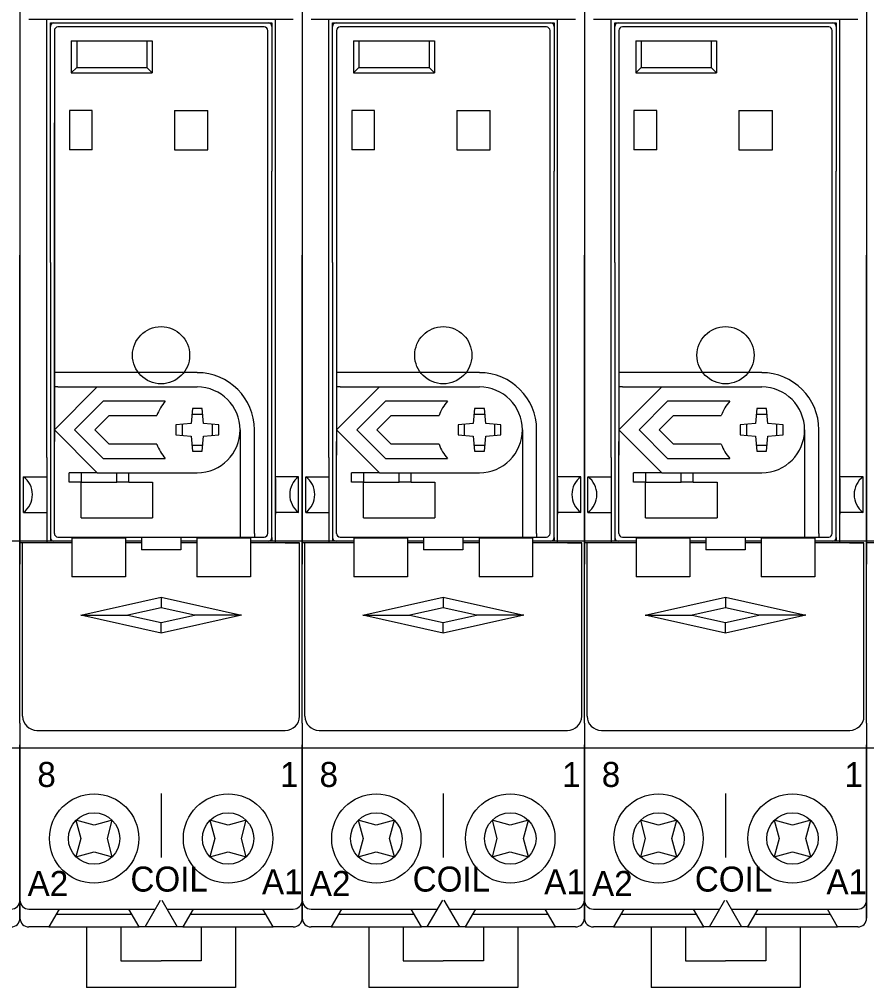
# Model space of a CAD drawing. Header units: millimetres. Extents: x -6000 to 26000, y -6000 to 26000.
# Drawn here: x 111.07 to 117.67, y -4389.53 to -4381.99 of the extents above; entities that cross this region are included whole.
import ezdxf

# ---------------------------------------------------------------- set-up
doc = ezdxf.new("R2010")
doc.units = ezdxf.units.MM
doc.header["$MEASUREMENT"] = 0
doc.linetypes.add('HIDDEN2', pattern=[2.38125, 1.5875, -0.79375])
doc.layers.add('Чертеж и Рисунок_Ном._пера__1', color=7, linetype='Continuous', lineweight=15)
doc.layers.add('Чертеж и Рисунок_Ном._пера__7', color=7, linetype='Continuous', lineweight=15)
doc.styles.add('СГЕНЕРИР_СТИЛЬ_2', font='')
doc.styles.get('СГЕНЕРИР_СТИЛЬ_2').set_extended_font_data('Arial')

msp = doc.modelspace()

# ---------------------------------------------------------------- linework, layer by layer
at = {"layer": 'Чертеж и Рисунок_Ном._пера__7', "color": 7, "linetype": 'Continuous', "lineweight": 15}
for p, q in [((111.0778, -4377.744), (111.0778, -4383.8295)), ((111.0778, -4377.744), (111.0778, -4383.8295)), ((113.2756, -4377.744), (113.2756, -4383.8295)), ((113.2756, -4377.744), (113.2756, -4383.8295)), ((115.4734, -4377.744), (115.4734, -4383.8295)), ((115.4734, -4377.744), (115.4734, -4383.8295)), ((117.6712, -4377.744), (117.6712, -4383.8295)), ((117.6712, -4377.744), (117.6712, -4383.8295)), ((113.2061, -4381.9935), (111.1474, -4381.9935)), ((111.2865, -4385.4047), (111.2865, -4381.9935)), ((113.067, -4386.0692), (113.067, -4381.9935)), ((115.4038, -4381.9935), (113.3452, -4381.9935)), ((113.4843, -4385.4047), (113.4843, -4381.9935)), ((115.2647, -4386.0692), (115.2647, -4381.9935)), ((117.6016, -4381.9935), (115.5429, -4381.9935)), ((115.682, -4385.4047), (115.682, -4381.9935)), ((117.4625, -4386.0692), (117.4625, -4381.9935)), ((111.3143, -4382.0492), (111.3143, -4382.0213)), ((111.3143, -4382.0213), (113.0391, -4382.0213)), ((111.3143, -4382.7308), (111.3143, -4382.0492)), ((112.98, -4382.0526), (111.3734, -4382.0526)), ((113.0113, -4382.0213), (113.0391, -4382.0213)), ((113.0391, -4382.0213), (113.0391, -4382.0492)), ((113.0391, -4382.0213), (113.0391, -4383.1759)), ((113.5121, -4382.0492), (113.5121, -4382.0213)), ((113.5121, -4382.0213), (115.2369, -4382.0213)), ((113.5121, -4382.7308), (113.5121, -4382.0492)), ((115.1778, -4382.0526), (113.5712, -4382.0526)), ((115.2091, -4382.0213), (115.2369, -4382.0213)), ((115.2369, -4382.0213), (115.2369, -4382.0492)), ((115.2369, -4382.0213), (115.2369, -4383.1759)), ((115.7099, -4382.0492), (115.7099, -4382.0213)), ((115.7099, -4382.0213), (117.4347, -4382.0213)), ((115.7099, -4382.7308), (115.7099, -4382.0492)), ((117.3756, -4382.0526), (115.769, -4382.0526)), ((117.4069, -4382.0213), (117.4347, -4382.0213)), ((117.4347, -4382.0213), (117.4347, -4382.0492)), ((117.4347, -4382.0213), (117.4347, -4383.1759)), ((111.3456, -4382.0805), (111.3456, -4384.7442)), ((113.0078, -4385.9961), (113.0078, -4382.0805)), ((113.5434, -4382.0805), (113.5434, -4384.7442)), ((115.2056, -4385.9961), (115.2056, -4382.0805)), ((115.7412, -4382.0805), (115.7412, -4384.7442)), ((117.4034, -4385.9961), (117.4034, -4382.0805)), ((111.4777, -4382.1605), (112.1072, -4382.1605)), ((111.4777, -4382.1605), (111.4777, -4382.4108)), ((111.5195, -4382.1605), (111.5195, -4382.3691)), ((112.0654, -4382.1605), (112.0654, -4382.3691)), ((112.1072, -4382.1605), (112.1072, -4382.4108)), ((113.6755, -4382.1605), (114.305, -4382.1605)), ((113.6755, -4382.1605), (113.6755, -4382.4108)), ((113.7173, -4382.1605), (113.7173, -4382.3691)), ((114.2632, -4382.1605), (114.2632, -4382.3691)), ((114.305, -4382.1605), (114.305, -4382.4108)), ((115.8733, -4382.1605), (116.5027, -4382.1605)), ((115.8733, -4382.1605), (115.8733, -4382.4108)), ((115.915, -4382.1605), (115.915, -4382.3691)), ((116.461, -4382.1605), (116.461, -4382.3691)), ((116.5027, -4382.1605), (116.5027, -4382.4108)), ((111.4777, -4382.4108), (111.5195, -4382.3691)), ((111.5195, -4382.3691), (112.0654, -4382.3691)), ((112.1072, -4382.4108), (112.0654, -4382.3691)), ((113.6755, -4382.4108), (113.7173, -4382.3691)), ((113.7173, -4382.3691), (114.2632, -4382.3691)), ((114.305, -4382.4108), (114.2632, -4382.3691)), ((115.8733, -4382.4108), (115.915, -4382.3691)), ((115.915, -4382.3691), (116.461, -4382.3691)), ((116.5027, -4382.4108), (116.461, -4382.3691)), ((111.4777, -4382.4108), (112.1072, -4382.4108)), ((113.6755, -4382.4108), (114.305, -4382.4108)), ((115.8733, -4382.4108), (116.5027, -4382.4108)), ((111.3143, -4383.1759), (111.3143, -4382.7308)), ((111.6412, -4382.7029), (111.4638, -4382.7029)), ((111.4638, -4382.7029), (111.4638, -4383.009)), ((111.6412, -4383.009), (111.6412, -4382.7029)), ((112.281, -4382.7029), (112.5419, -4382.7029)), ((112.281, -4382.7029), (112.281, -4383.009)), ((112.5419, -4383.009), (112.5419, -4382.7029)), ((113.5121, -4383.1759), (113.5121, -4382.7308)), ((113.839, -4382.7029), (113.6616, -4382.7029)), ((113.6616, -4382.7029), (113.6616, -4383.009)), ((113.839, -4383.009), (113.839, -4382.7029)), ((114.4788, -4382.7029), (114.7396, -4382.7029)), ((114.4788, -4382.7029), (114.4788, -4383.009)), ((114.7396, -4383.009), (114.7396, -4382.7029)), ((115.7099, -4383.1759), (115.7099, -4382.7308)), ((116.0367, -4382.7029), (115.8594, -4382.7029)), ((115.8594, -4382.7029), (115.8594, -4383.009)), ((116.0367, -4383.009), (116.0367, -4382.7029)), ((116.6766, -4382.7029), (116.9374, -4382.7029)), ((116.6766, -4382.7029), (116.6766, -4383.009)), ((116.9374, -4383.009), (116.9374, -4382.7029)), ((111.3454, -4382.8003), (111.3454, -4385.3876)), ((113.0081, -4385.3876), (113.0081, -4382.8003)), ((113.5432, -4382.8003), (113.5432, -4385.3876)), ((115.2058, -4385.3876), (115.2058, -4382.8003)), ((115.7409, -4382.8003), (115.7409, -4385.3876)), ((117.4036, -4385.3876), (117.4036, -4382.8003)), ((111.6412, -4383.009), (111.4638, -4383.009)), ((112.281, -4383.009), (112.5419, -4383.009)), ((113.839, -4383.009), (113.6616, -4383.009)), ((114.4788, -4383.009), (114.7396, -4383.009)), ((116.0367, -4383.009), (115.8594, -4383.009)), ((116.6766, -4383.009), (116.9374, -4383.009)), ((111.3143, -4383.8853), (111.3143, -4383.1759)), ((113.0391, -4386.0274), (113.0391, -4383.1759)), ((113.5121, -4383.8853), (113.5121, -4383.1759)), ((115.2369, -4386.0274), (115.2369, -4383.1759)), ((115.7099, -4383.8853), (115.7099, -4383.1759)), ((117.4347, -4386.0274), (117.4347, -4383.1759)), ((111.0778, -4387.4741), (111.0778, -4383.8295)), ((111.0778, -4383.8295), (111.0778, -4386.097)), ((113.2756, -4387.4741), (113.2756, -4383.8295)), ((113.2756, -4383.8295), (113.2756, -4386.097)), ((115.4734, -4387.4741), (115.4734, -4383.8295)), ((115.4734, -4383.8295), (115.4734, -4386.097)), ((117.6712, -4387.4741), (117.6712, -4383.8295)), ((117.6712, -4383.8295), (117.6712, -4386.097)), ((111.3143, -4383.8853), (111.3143, -4386.0553)), ((113.5121, -4383.8853), (113.5121, -4386.0553)), ((115.7099, -4383.8853), (115.7099, -4386.0553)), ((111.3734, -4384.7442), (111.3456, -4384.7442)), ((111.3456, -4384.7442), (111.3456, -4384.8555)), ((112.4584, -4384.7442), (111.3734, -4384.7442)), ((113.5712, -4384.7442), (113.5434, -4384.7442)), ((113.5434, -4384.7442), (113.5434, -4384.8555)), ((114.6562, -4384.7442), (113.5712, -4384.7442)), ((115.769, -4384.7442), (115.7412, -4384.7442)), ((115.7412, -4384.7442), (115.7412, -4384.8555)), ((116.854, -4384.7442), (115.769, -4384.7442)), ((111.3734, -4384.8555), (111.3456, -4384.8555)), ((111.3456, -4384.8555), (111.3456, -4385.1894)), ((111.3456, -4385.1894), (111.6794, -4384.8555)), ((111.3734, -4384.8555), (112.4584, -4384.8555)), ((113.5712, -4384.8555), (113.5434, -4384.8555)), ((113.5434, -4384.8555), (113.5434, -4385.1894)), ((113.5434, -4385.1894), (113.8772, -4384.8555)), ((113.5712, -4384.8555), (114.6562, -4384.8555)), ((115.769, -4384.8555), (115.7412, -4384.8555)), ((115.7412, -4384.8555), (115.7412, -4385.1894)), ((115.7412, -4385.1894), (116.075, -4384.8555)), ((115.769, -4384.8555), (116.854, -4384.8555)), ((111.7255, -4384.9668), (111.503, -4385.1894)), ((112.2096, -4384.9668), (111.7255, -4384.9668)), ((113.9233, -4384.9668), (113.7008, -4385.1894)), ((114.4073, -4384.9668), (113.9233, -4384.9668)), ((116.1211, -4384.9668), (115.8985, -4385.1894)), ((116.6051, -4384.9668), (116.1211, -4384.9668)), ((111.6603, -4385.1894), (111.7716, -4385.0781)), ((111.7716, -4385.0781), (112.1436, -4385.0781)), ((112.4201, -4385.0224), (112.4098, -4385.1407)), ((112.5009, -4385.0709), (112.4159, -4385.0709)), ((112.4967, -4385.0224), (112.4201, -4385.0224)), ((112.507, -4385.1407), (112.4967, -4385.0224)), ((113.8581, -4385.1894), (113.9694, -4385.0781)), ((113.9694, -4385.0781), (114.3414, -4385.0781)), ((114.6179, -4385.0224), (114.6076, -4385.1407)), ((114.6987, -4385.0709), (114.6137, -4385.0709)), ((114.6944, -4385.0224), (114.6179, -4385.0224)), ((114.7048, -4385.1407), (114.6944, -4385.0224)), ((116.0559, -4385.1894), (116.1672, -4385.0781)), ((116.1672, -4385.0781), (116.5392, -4385.0781)), ((116.8157, -4385.0224), (116.8054, -4385.1407)), ((116.8965, -4385.0709), (116.8115, -4385.0709)), ((116.8922, -4385.0224), (116.8157, -4385.0224)), ((116.9026, -4385.1407), (116.8922, -4385.0224)), ((112.4098, -4385.1407), (112.2915, -4385.1511)), ((112.2915, -4385.1511), (112.2915, -4385.2276)), ((112.3399, -4385.1469), (112.3399, -4385.2318)), ((112.6253, -4385.1511), (112.507, -4385.1407)), ((112.5769, -4385.2318), (112.5769, -4385.1469)), ((112.6253, -4385.2276), (112.6253, -4385.1511)), ((114.6076, -4385.1407), (114.4893, -4385.1511)), ((114.4893, -4385.1511), (114.4893, -4385.2276)), ((114.5377, -4385.1469), (114.5377, -4385.2318)), ((114.8231, -4385.1511), (114.7048, -4385.1407)), ((114.7746, -4385.2318), (114.7746, -4385.1469)), ((114.8231, -4385.2276), (114.8231, -4385.1511)), ((116.8054, -4385.1407), (116.687, -4385.1511)), ((116.687, -4385.1511), (116.687, -4385.2276)), ((116.7355, -4385.1469), (116.7355, -4385.2318)), ((117.0209, -4385.1511), (116.9026, -4385.1407)), ((116.9724, -4385.2318), (116.9724, -4385.1469)), ((117.0209, -4385.2276), (117.0209, -4385.1511)), ((111.3456, -4385.1894), (111.3456, -4385.2796)), ((111.3456, -4385.1894), (111.6794, -4385.5232)), ((111.503, -4385.1894), (111.7255, -4385.4119)), ((111.7716, -4385.3006), (111.6603, -4385.1894)), ((112.2915, -4385.2276), (112.4098, -4385.238)), ((112.4098, -4385.238), (112.4201, -4385.3563)), ((112.4967, -4385.3563), (112.507, -4385.238)), ((112.507, -4385.238), (112.6253, -4385.2276)), ((112.7922, -4385.1894), (112.7922, -4385.9961)), ((112.9035, -4385.9961), (112.9035, -4385.1894)), ((113.5434, -4385.1894), (113.5434, -4385.2796)), ((113.5434, -4385.1894), (113.8772, -4385.5232)), ((113.7008, -4385.1894), (113.9233, -4385.4119)), ((113.9694, -4385.3006), (113.8581, -4385.1894)), ((114.4893, -4385.2276), (114.6076, -4385.238)), ((114.6076, -4385.238), (114.6179, -4385.3563)), ((114.6944, -4385.3563), (114.7048, -4385.238)), ((114.7048, -4385.238), (114.8231, -4385.2276)), ((114.99, -4385.1894), (114.99, -4385.9961)), ((115.1013, -4385.9961), (115.1013, -4385.1894)), ((115.7412, -4385.1894), (115.7412, -4385.2796)), ((115.7412, -4385.1894), (116.075, -4385.5232)), ((115.8985, -4385.1894), (116.1211, -4385.4119)), ((116.1672, -4385.3006), (116.0559, -4385.1894)), ((116.687, -4385.2276), (116.8054, -4385.238)), ((116.8054, -4385.238), (116.8157, -4385.3563)), ((116.8922, -4385.3563), (116.9026, -4385.238)), ((116.9026, -4385.238), (117.0209, -4385.2276)), ((117.1878, -4385.1894), (117.1878, -4385.9961)), ((117.2991, -4385.9961), (117.2991, -4385.1894)), ((111.3456, -4385.9961), (111.3456, -4385.2796)), ((112.1436, -4385.3006), (111.7716, -4385.3006)), ((112.4159, -4385.3078), (112.5009, -4385.3078)), ((113.5434, -4385.9961), (113.5434, -4385.2796)), ((114.3414, -4385.3006), (113.9694, -4385.3006)), ((114.6137, -4385.3078), (114.6987, -4385.3078)), ((115.7412, -4385.9961), (115.7412, -4385.2796)), ((116.5392, -4385.3006), (116.1672, -4385.3006)), ((116.8115, -4385.3078), (116.8965, -4385.3078)), ((112.4201, -4385.3563), (112.4967, -4385.3563)), ((114.6179, -4385.3563), (114.6944, -4385.3563)), ((116.8157, -4385.3563), (116.8922, -4385.3563)), ((111.2865, -4385.4047), (111.2865, -4386.0692)), ((111.7255, -4385.4119), (112.2096, -4385.4119)), ((113.4843, -4385.4047), (113.4843, -4386.0692)), ((113.9233, -4385.4119), (114.4073, -4385.4119)), ((115.682, -4385.4047), (115.682, -4386.0692)), ((116.1211, -4385.4119), (116.6051, -4385.4119)), ((111.5542, -4385.5232), (111.4611, -4385.5232)), ((111.4611, -4385.5962), (111.4611, -4385.5232)), ((111.5542, -4385.5232), (111.5542, -4385.5962)), ((111.6794, -4385.5232), (111.5542, -4385.5232)), ((111.6794, -4385.5232), (112.4584, -4385.5232)), ((111.8324, -4385.5962), (111.8324, -4385.5232)), ((111.9256, -4385.5962), (111.9256, -4385.5232)), ((113.752, -4385.5232), (113.6588, -4385.5232)), ((113.6588, -4385.5962), (113.6588, -4385.5232)), ((113.752, -4385.5232), (113.752, -4385.5962)), ((113.8772, -4385.5232), (113.752, -4385.5232)), ((113.8772, -4385.5232), (114.6562, -4385.5232)), ((114.0302, -4385.5962), (114.0302, -4385.5232)), ((114.1234, -4385.5962), (114.1234, -4385.5232)), ((115.9498, -4385.5232), (115.8566, -4385.5232)), ((115.8566, -4385.5962), (115.8566, -4385.5232)), ((115.9498, -4385.5232), (115.9498, -4385.5962)), ((116.075, -4385.5232), (115.9498, -4385.5232)), ((116.075, -4385.5232), (116.854, -4385.5232)), ((116.228, -4385.5962), (116.228, -4385.5232)), ((116.3212, -4385.5962), (116.3212, -4385.5232)), ((111.1057, -4385.8327), (111.1057, -4385.5545)), ((111.1057, -4385.5545), (111.2865, -4385.5545)), ((111.5542, -4385.5962), (111.4611, -4385.5962)), ((111.5542, -4385.5962), (111.8324, -4385.5962)), ((111.5542, -4385.8744), (111.5542, -4385.5962)), ((111.9256, -4385.5962), (111.8324, -4385.5962)), ((111.9256, -4385.5962), (112.0334, -4385.5962)), ((112.0334, -4385.5962), (112.1106, -4385.5962)), ((112.1106, -4385.5962), (112.1106, -4385.8744)), ((113.2478, -4385.5545), (113.067, -4385.5545)), ((113.067, -4385.5684), (113.067, -4385.8466)), ((113.2478, -4385.8327), (113.2478, -4385.5545)), ((113.3034, -4385.8327), (113.3034, -4385.5545)), ((113.3034, -4385.5545), (113.4843, -4385.5545)), ((113.752, -4385.5962), (113.6588, -4385.5962)), ((113.752, -4385.5962), (114.0302, -4385.5962)), ((113.752, -4385.8744), (113.752, -4385.5962)), ((114.1234, -4385.5962), (114.0302, -4385.5962)), ((114.1234, -4385.5962), (114.2312, -4385.5962)), ((114.2312, -4385.5962), (114.3084, -4385.5962)), ((114.3084, -4385.5962), (114.3084, -4385.8744)), ((115.4456, -4385.5545), (115.2647, -4385.5545)), ((115.2647, -4385.5684), (115.2647, -4385.8466)), ((115.4456, -4385.8327), (115.4456, -4385.5545)), ((115.5012, -4385.8327), (115.5012, -4385.5545)), ((115.5012, -4385.5545), (115.682, -4385.5545)), ((115.9498, -4385.5962), (115.8566, -4385.5962)), ((115.9498, -4385.5962), (116.228, -4385.5962)), ((115.9498, -4385.8744), (115.9498, -4385.5962)), ((116.3212, -4385.5962), (116.228, -4385.5962)), ((116.3212, -4385.5962), (116.4289, -4385.5962)), ((116.4289, -4385.5962), (116.5062, -4385.5962)), ((116.5062, -4385.5962), (116.5062, -4385.8744)), ((117.6433, -4385.5545), (117.4625, -4385.5545)), ((117.4625, -4385.5684), (117.4625, -4385.8466)), ((117.6433, -4385.8327), (117.6433, -4385.5545)), ((111.1057, -4385.8327), (111.2865, -4385.8327)), ((113.2478, -4385.8327), (113.067, -4385.8327)), ((113.3034, -4385.8327), (113.4843, -4385.8327)), ((115.4456, -4385.8327), (115.2647, -4385.8327)), ((115.5012, -4385.8327), (115.682, -4385.8327)), ((117.6433, -4385.8327), (117.4625, -4385.8327)), ((111.5542, -4385.8744), (112.1079, -4385.8744)), ((112.1079, -4385.8744), (112.1106, -4385.8744)), ((113.752, -4385.8744), (114.3057, -4385.8744)), ((114.3057, -4385.8744), (114.3084, -4385.8744)), ((115.9498, -4385.8744), (116.5035, -4385.8744)), ((116.5035, -4385.8744), (116.5062, -4385.8744)), ((111.0778, -4385.9579), (111.0778, -4386.097)), ((113.2756, -4385.9579), (113.2756, -4386.097)), ((115.4734, -4385.9579), (115.4734, -4386.097)), ((117.6712, -4385.9579), (117.6712, -4386.097)), ((111.0778, -4386.0553), (110.6744, -4386.0553)), ((111.4812, -4386.0553), (111.0778, -4386.0553)), ((111.4812, -4386.0692), (111.0778, -4386.0692)), ((111.21, -4386.0692), (111.0987, -4386.0692)), ((111.0987, -4386.6256), (111.0987, -4386.0692)), ((111.4812, -4386.0692), (111.21, -4386.0692)), ((111.4812, -4386.0553), (111.3143, -4386.0553)), ((111.3734, -4386.024), (112.148, -4386.024)), ((111.4812, -4386.0322), (111.4812, -4386.3334)), ((111.8985, -4386.0322), (111.4812, -4386.0322)), ((111.8985, -4386.0322), (111.8985, -4386.3334)), ((112.0237, -4386.0553), (111.8985, -4386.0553)), ((112.0237, -4386.0692), (111.8985, -4386.0692)), ((112.0237, -4386.0692), (111.8985, -4386.0692)), ((112.0237, -4386.0273), (112.0237, -4386.1248)), ((112.3297, -4386.0273), (112.0237, -4386.0273)), ((112.148, -4386.024), (112.7922, -4386.024)), ((112.3297, -4386.0273), (112.3297, -4386.1248)), ((112.4549, -4386.0553), (112.3297, -4386.0553)), ((112.4549, -4386.0553), (112.3297, -4386.0553)), ((112.4549, -4386.0692), (112.3297, -4386.0692)), ((112.4549, -4386.0692), (112.3297, -4386.0692)), ((112.8722, -4386.0322), (112.4549, -4386.0322)), ((112.4549, -4386.0322), (112.4549, -4386.3334)), ((112.7922, -4385.9961), (112.7922, -4386.024)), ((112.7922, -4386.024), (112.9035, -4386.024)), ((112.8722, -4386.0322), (112.8722, -4386.3334)), ((113.0391, -4386.0553), (112.8722, -4386.0553)), ((113.2756, -4386.0553), (112.8722, -4386.0553)), ((113.2547, -4386.0692), (112.8722, -4386.0692)), ((113.1435, -4386.0692), (112.8722, -4386.0692)), ((112.9035, -4385.9961), (112.9035, -4386.024)), ((112.9035, -4386.024), (112.98, -4386.024)), ((113.0391, -4386.0274), (113.0391, -4386.0553)), ((113.1435, -4386.0692), (113.2547, -4386.0692)), ((113.2547, -4386.6256), (113.2547, -4386.0692)), ((113.679, -4386.0553), (113.2756, -4386.0553)), ((113.679, -4386.0692), (113.2756, -4386.0692)), ((113.4078, -4386.0692), (113.2965, -4386.0692)), ((113.2965, -4386.6256), (113.2965, -4386.0692)), ((113.679, -4386.0692), (113.4078, -4386.0692)), ((113.679, -4386.0553), (113.5121, -4386.0553)), ((113.5712, -4386.024), (114.3458, -4386.024)), ((113.679, -4386.0322), (113.679, -4386.3334)), ((114.0963, -4386.0322), (113.679, -4386.0322)), ((114.0963, -4386.0322), (114.0963, -4386.3334)), ((114.2215, -4386.0553), (114.0963, -4386.0553)), ((114.2215, -4386.0692), (114.0963, -4386.0692)), ((114.2215, -4386.0692), (114.0963, -4386.0692)), ((114.2215, -4386.0273), (114.2215, -4386.1248)), ((114.5275, -4386.0273), (114.2215, -4386.0273)), ((114.3458, -4386.024), (114.99, -4386.024)), ((114.5275, -4386.0273), (114.5275, -4386.1248)), ((114.6527, -4386.0553), (114.5275, -4386.0553)), ((114.6527, -4386.0553), (114.5275, -4386.0553)), ((114.6527, -4386.0692), (114.5275, -4386.0692)), ((114.6527, -4386.0692), (114.5275, -4386.0692)), ((115.07, -4386.0322), (114.6527, -4386.0322)), ((114.6527, -4386.0322), (114.6527, -4386.3334)), ((114.99, -4385.9961), (114.99, -4386.024)), ((114.99, -4386.024), (115.1013, -4386.024)), ((115.07, -4386.0322), (115.07, -4386.3334)), ((115.2369, -4386.0553), (115.07, -4386.0553)), ((115.4734, -4386.0553), (115.07, -4386.0553)), ((115.4525, -4386.0692), (115.07, -4386.0692)), ((115.3412, -4386.0692), (115.07, -4386.0692)), ((115.1013, -4385.9961), (115.1013, -4386.024)), ((115.1013, -4386.024), (115.1778, -4386.024)), ((115.2369, -4386.0274), (115.2369, -4386.0553)), ((115.3412, -4386.0692), (115.4525, -4386.0692)), ((115.4525, -4386.6256), (115.4525, -4386.0692)), ((115.8768, -4386.0553), (115.4734, -4386.0553)), ((115.8768, -4386.0692), (115.4734, -4386.0692)), ((115.6055, -4386.0692), (115.4943, -4386.0692)), ((115.4943, -4386.6256), (115.4943, -4386.0692)), ((115.8768, -4386.0692), (115.6055, -4386.0692)), ((115.8768, -4386.0553), (115.7099, -4386.0553)), ((115.769, -4386.024), (116.5436, -4386.024)), ((115.8768, -4386.0322), (115.8768, -4386.3334)), ((116.2941, -4386.0322), (115.8768, -4386.0322)), ((116.2941, -4386.0322), (116.2941, -4386.3334)), ((116.4193, -4386.0553), (116.2941, -4386.0553)), ((116.4193, -4386.0692), (116.2941, -4386.0692)), ((116.4193, -4386.0692), (116.2941, -4386.0692)), ((116.4193, -4386.0273), (116.4193, -4386.1248)), ((116.7253, -4386.0273), (116.4193, -4386.0273)), ((116.5436, -4386.024), (117.1878, -4386.024)), ((116.7253, -4386.0273), (116.7253, -4386.1248)), ((116.8505, -4386.0553), (116.7253, -4386.0553)), ((116.8505, -4386.0553), (116.7253, -4386.0553)), ((116.8505, -4386.0692), (116.7253, -4386.0692)), ((116.8505, -4386.0692), (116.7253, -4386.0692)), ((117.2678, -4386.0322), (116.8505, -4386.0322)), ((116.8505, -4386.0322), (116.8505, -4386.3334)), ((117.1878, -4385.9961), (117.1878, -4386.024)), ((117.1878, -4386.024), (117.2991, -4386.024)), ((117.2678, -4386.0322), (117.2678, -4386.3334)), ((117.4347, -4386.0553), (117.2678, -4386.0553)), ((117.6712, -4386.0553), (117.2678, -4386.0553)), ((117.6503, -4386.0692), (117.2678, -4386.0692)), ((117.539, -4386.0692), (117.2678, -4386.0692)), ((117.2991, -4385.9961), (117.2991, -4386.024)), ((117.2991, -4386.024), (117.3756, -4386.024)), ((117.4347, -4386.0274), (117.4347, -4386.0553)), ((117.539, -4386.0692), (117.6503, -4386.0692)), ((117.6503, -4386.6256), (117.6503, -4386.0692)), ((118.0746, -4386.0553), (117.6712, -4386.0553)), ((118.0746, -4386.0692), (117.6712, -4386.0692)), ((111.0778, -4386.097), (111.0778, -4386.2361)), ((111.0778, -4386.097), (111.0778, -4386.2361)), ((112.3297, -4386.1248), (112.0237, -4386.1248)), ((113.2756, -4386.097), (113.2756, -4386.2361)), ((113.2756, -4386.097), (113.2756, -4386.2361)), ((114.5275, -4386.1248), (114.2215, -4386.1248)), ((115.4734, -4386.097), (115.4734, -4386.2361)), ((115.4734, -4386.097), (115.4734, -4386.2361)), ((116.7253, -4386.1248), (116.4193, -4386.1248)), ((117.6712, -4386.097), (117.6712, -4386.2361)), ((117.6712, -4386.097), (117.6712, -4386.2361)), ((111.0778, -4387.4741), (111.0778, -4386.1526)), ((113.2756, -4387.4741), (113.2756, -4386.1526)), ((115.4734, -4387.4741), (115.4734, -4386.1526)), ((117.6712, -4387.4741), (117.6712, -4386.1526)), ((111.8985, -4386.3334), (111.4812, -4386.3334)), ((112.8722, -4386.3334), (112.4549, -4386.3334)), ((114.0963, -4386.3334), (113.679, -4386.3334)), ((115.07, -4386.3334), (114.6527, -4386.3334)), ((116.2941, -4386.3334), (115.8768, -4386.3334)), ((117.2678, -4386.3334), (116.8505, -4386.3334)), ((111.5508, -4386.6325), (112.1767, -4386.4934)), ((112.1767, -4386.4934), (112.8027, -4386.6325)), ((112.1767, -4386.4934), (112.1767, -4386.5748)), ((113.7486, -4386.6325), (114.3745, -4386.4934)), ((114.3745, -4386.4934), (115.0004, -4386.6325)), ((114.3745, -4386.4934), (114.3745, -4386.5748)), ((115.9463, -4386.6325), (116.5723, -4386.4934)), ((116.5723, -4386.4934), (117.1982, -4386.6325)), ((116.5723, -4386.4934), (116.5723, -4386.5748)), ((112.1767, -4386.5748), (111.9171, -4386.6325)), ((112.4364, -4386.6325), (112.1767, -4386.5748)), ((114.3745, -4386.5748), (114.1149, -4386.6325)), ((114.6341, -4386.6325), (114.3745, -4386.5748)), ((116.5723, -4386.5748), (116.3126, -4386.6325)), ((116.8319, -4386.6325), (116.5723, -4386.5748)), ((111.0987, -4387.4184), (111.0987, -4386.6256)), ((112.1767, -4386.7716), (111.5508, -4386.6325)), ((111.5508, -4386.6325), (111.9171, -4386.6325)), ((111.9171, -4386.6325), (112.1767, -4386.6902)), ((112.8027, -4386.6325), (112.1767, -4386.7716)), ((112.1767, -4386.6902), (112.4364, -4386.6325)), ((112.8027, -4386.6325), (112.4364, -4386.6325)), ((113.2547, -4387.4184), (113.2547, -4386.6256)), ((113.2965, -4387.4184), (113.2965, -4386.6256)), ((114.3745, -4386.7716), (113.7486, -4386.6325)), ((113.7486, -4386.6325), (114.1149, -4386.6325)), ((114.1149, -4386.6325), (114.3745, -4386.6902)), ((115.0004, -4386.6325), (114.3745, -4386.7716)), ((114.3745, -4386.6902), (114.6341, -4386.6325)), ((115.0004, -4386.6325), (114.6341, -4386.6325)), ((115.4525, -4387.4184), (115.4525, -4386.6256)), ((115.4943, -4387.4184), (115.4943, -4386.6256)), ((116.5723, -4386.7716), (115.9463, -4386.6325)), ((115.9463, -4386.6325), (116.3126, -4386.6325)), ((116.3126, -4386.6325), (116.5723, -4386.6902)), ((117.1982, -4386.6325), (116.5723, -4386.7716)), ((116.5723, -4386.6902), (116.8319, -4386.6325)), ((117.1982, -4386.6325), (116.8319, -4386.6325)), ((117.6503, -4387.4184), (117.6503, -4386.6256)), ((112.1767, -4386.7716), (112.1767, -4386.6902)), ((114.3745, -4386.7716), (114.3745, -4386.6902)), ((116.5723, -4386.7716), (116.5723, -4386.6902)), ((111.0778, -4387.4741), (111.0778, -4388.9903)), ((111.0778, -4387.4741), (111.0778, -4388.9903)), ((113.2756, -4387.4741), (113.2756, -4388.9903)), ((113.2756, -4387.4741), (113.2756, -4388.9903)), ((115.4734, -4387.4741), (115.4734, -4388.9903)), ((115.4734, -4387.4741), (115.4734, -4388.9903)), ((117.6712, -4387.4741), (117.6712, -4388.9903)), ((117.6712, -4387.4741), (117.6712, -4388.9903)), ((111.21, -4387.5297), (113.1435, -4387.5297)), ((113.4078, -4387.5297), (115.3413, -4387.5297)), ((115.6055, -4387.5297), (117.5391, -4387.5297)), ((111.0778, -4387.7231), (111.0778, -4387.641)), ((111.0778, -4387.641), (111.0778, -4387.7231)), ((113.2756, -4387.7231), (113.2756, -4387.641)), ((113.2756, -4387.641), (113.2756, -4387.7231)), ((115.4734, -4387.7231), (115.4734, -4387.641)), ((115.4734, -4387.641), (115.4734, -4387.7231)), ((117.6712, -4387.7231), (117.6712, -4387.641)), ((117.6712, -4387.641), (117.6712, -4387.7231)), ((111.0778, -4387.6688), (108.8801, -4387.6688)), ((111.0778, -4387.6688), (108.8801, -4387.6688)), ((113.2756, -4387.6688), (111.0778, -4387.6688)), ((113.2756, -4387.6688), (111.0778, -4387.6688)), ((111.0778, -4388.8512), (111.0778, -4387.7231)), ((111.0778, -4387.7231), (111.0778, -4388.8512)), ((115.4734, -4387.6688), (113.2756, -4387.6688)), ((115.4734, -4387.6688), (113.2756, -4387.6688)), ((113.2756, -4388.8512), (113.2756, -4387.7231)), ((113.2756, -4387.7231), (113.2756, -4388.8512)), ((117.6712, -4387.6688), (115.4734, -4387.6688)), ((117.6712, -4387.6688), (115.4734, -4387.6688)), ((115.4734, -4388.8512), (115.4734, -4387.7231)), ((115.4734, -4387.7231), (115.4734, -4388.8512)), ((119.8689, -4387.6688), (117.6712, -4387.6688)), ((119.8689, -4387.6688), (117.6712, -4387.6688)), ((117.6712, -4388.8512), (117.6712, -4387.7231)), ((117.6712, -4387.7231), (117.6712, -4388.8512)), ((112.1767, -4388.0219), (112.1767, -4388.5201)), ((114.3745, -4388.0219), (114.3745, -4388.5201)), ((116.5723, -4388.0219), (116.5723, -4388.5201)), ((111.5135, -4388.2296), (111.5514, -4388.3713)), ((111.6551, -4388.2676), (111.5135, -4388.2296)), ((111.7967, -4388.2296), (111.6551, -4388.2676)), ((111.7588, -4388.3713), (111.7967, -4388.2296)), ((112.6983, -4388.2676), (112.5567, -4388.2296)), ((112.5567, -4388.2296), (112.5947, -4388.3713)), ((112.84, -4388.2296), (112.6983, -4388.2676)), ((112.802, -4388.3713), (112.84, -4388.2296)), ((113.7112, -4388.2296), (113.7492, -4388.3713)), ((113.8529, -4388.2676), (113.7112, -4388.2296)), ((113.9945, -4388.2296), (113.8529, -4388.2676)), ((113.9566, -4388.3713), (113.9945, -4388.2296)), ((114.8961, -4388.2676), (114.7545, -4388.2296)), ((114.7545, -4388.2296), (114.7924, -4388.3713)), ((115.0378, -4388.2296), (114.8961, -4388.2676)), ((114.9998, -4388.3713), (115.0378, -4388.2296)), ((115.909, -4388.2296), (115.947, -4388.3713)), ((116.0507, -4388.2676), (115.909, -4388.2296)), ((116.1923, -4388.2296), (116.0507, -4388.2676)), ((116.1543, -4388.3713), (116.1923, -4388.2296)), ((117.0939, -4388.2676), (116.9523, -4388.2296)), ((116.9523, -4388.2296), (116.9902, -4388.3713)), ((117.2355, -4388.2296), (117.0939, -4388.2676)), ((117.1976, -4388.3713), (117.2355, -4388.2296)), ((111.5514, -4388.3713), (111.5135, -4388.5129)), ((111.7967, -4388.5129), (111.7588, -4388.3713)), ((112.5947, -4388.3713), (112.5567, -4388.5129)), ((112.84, -4388.5129), (112.802, -4388.3713)), ((113.7492, -4388.3713), (113.7112, -4388.5129)), ((113.9945, -4388.5129), (113.9566, -4388.3713)), ((114.7924, -4388.3713), (114.7545, -4388.5129)), ((115.0378, -4388.5129), (114.9998, -4388.3713)), ((115.947, -4388.3713), (115.909, -4388.5129)), ((116.1923, -4388.5129), (116.1543, -4388.3713)), ((116.9902, -4388.3713), (116.9523, -4388.5129)), ((117.2355, -4388.5129), (117.1976, -4388.3713)), ((111.5135, -4388.5129), (111.6551, -4388.4749)), ((111.6551, -4388.4749), (111.7967, -4388.5129)), ((112.5567, -4388.5129), (112.6983, -4388.4749)), ((112.6983, -4388.4749), (112.84, -4388.5129)), ((113.7112, -4388.5129), (113.8529, -4388.4749)), ((113.8529, -4388.4749), (113.9945, -4388.5129)), ((114.7545, -4388.5129), (114.8961, -4388.4749)), ((114.8961, -4388.4749), (115.0378, -4388.5129)), ((115.909, -4388.5129), (116.0507, -4388.4749)), ((116.0507, -4388.4749), (116.1923, -4388.5129)), ((116.9523, -4388.5129), (117.0939, -4388.4749)), ((117.0939, -4388.4749), (117.2355, -4388.5129)), ((111.0778, -4388.9903), (111.0778, -4388.8512)), ((111.0778, -4388.8512), (111.0778, -4388.9903)), ((112.0515, -4389.0598), (112.172, -4388.8512)), ((112.1814, -4388.8512), (112.3019, -4389.0598)), ((113.2756, -4388.9903), (113.2756, -4388.8512)), ((113.2756, -4388.8512), (113.2756, -4388.9903)), ((114.2493, -4389.0598), (114.3698, -4388.8512)), ((114.3792, -4388.8512), (114.4997, -4389.0598)), ((115.4734, -4388.9903), (115.4734, -4388.8512)), ((115.4734, -4388.8512), (115.4734, -4388.9903)), ((116.4471, -4389.0598), (116.5676, -4388.8512)), ((116.577, -4388.8512), (116.6975, -4389.0598)), ((117.6712, -4388.9903), (117.6712, -4388.8512)), ((117.6712, -4388.8512), (117.6712, -4388.9903)), ((111.1474, -4388.9207), (112.1318, -4388.9207)), ((111.3839, -4388.9207), (111.3035, -4389.0598)), ((112.0067, -4389.0598), (111.9263, -4388.9207)), ((112.2216, -4388.9207), (113.2061, -4388.9207)), ((112.4271, -4388.9207), (112.3468, -4389.0598)), ((113.0499, -4389.0598), (112.9696, -4388.9207)), ((113.3452, -4388.9207), (114.3296, -4388.9207)), ((113.5816, -4388.9207), (113.5013, -4389.0598)), ((114.2044, -4389.0598), (114.1241, -4388.9207)), ((114.4194, -4388.9207), (115.4038, -4388.9207)), ((114.6249, -4388.9207), (114.5446, -4389.0598)), ((115.2477, -4389.0598), (115.1674, -4388.9207)), ((115.5429, -4388.9207), (116.5274, -4388.9207)), ((115.7794, -4388.9207), (115.6991, -4389.0598)), ((116.4022, -4389.0598), (116.3219, -4388.9207)), ((116.6172, -4388.9207), (117.6016, -4388.9207)), ((116.8227, -4388.9207), (116.7424, -4389.0598)), ((117.4455, -4389.0598), (117.3652, -4388.9207)), ((111.9504, -4388.9624), (111.3598, -4388.9624)), ((112.9937, -4388.9624), (112.403, -4388.9624)), ((114.1482, -4388.9624), (113.5575, -4388.9624)), ((115.1915, -4388.9624), (114.6008, -4388.9624)), ((116.346, -4388.9624), (115.7553, -4388.9624)), ((117.3892, -4388.9624), (116.7986, -4388.9624)), ((111.3035, -4389.0598), (111.1474, -4389.0598)), ((111.3035, -4389.0598), (112.0067, -4389.0598)), ((111.5967, -4389.0598), (111.5967, -4389.5322)), ((111.8637, -4389.0598), (111.8637, -4389.3241)), ((112.0515, -4389.0598), (112.0067, -4389.0598)), ((112.3019, -4389.0598), (112.0515, -4389.0598)), ((112.3468, -4389.0598), (112.3019, -4389.0598)), ((112.3468, -4389.0598), (113.0499, -4389.0598)), ((112.4897, -4389.0598), (112.4897, -4389.3241)), ((112.7568, -4389.0598), (112.7568, -4389.5322)), ((113.2061, -4389.0598), (113.0499, -4389.0598)), ((113.5013, -4389.0598), (113.3452, -4389.0598)), ((113.5013, -4389.0598), (114.2044, -4389.0598)), ((113.7945, -4389.0598), (113.7945, -4389.5322)), ((114.0615, -4389.0598), (114.0615, -4389.3241)), ((114.2493, -4389.0598), (114.2044, -4389.0598)), ((114.4997, -4389.0598), (114.2493, -4389.0598)), ((114.5446, -4389.0598), (114.4997, -4389.0598)), ((114.5446, -4389.0598), (115.2477, -4389.0598)), ((114.6875, -4389.0598), (114.6875, -4389.3241)), ((114.9545, -4389.0598), (114.9545, -4389.5322)), ((115.4038, -4389.0598), (115.2477, -4389.0598)), ((115.6991, -4389.0598), (115.5429, -4389.0598)), ((115.6991, -4389.0598), (116.4022, -4389.0598)), ((115.9922, -4389.0598), (115.9922, -4389.5322)), ((116.2593, -4389.0598), (116.2593, -4389.3241)), ((116.4471, -4389.0598), (116.4022, -4389.0598)), ((116.6975, -4389.0598), (116.4471, -4389.0598)), ((116.7424, -4389.0598), (116.6975, -4389.0598)), ((116.7424, -4389.0598), (117.4455, -4389.0598)), ((116.8853, -4389.0598), (116.8853, -4389.3241)), ((117.1523, -4389.0598), (117.1523, -4389.5322)), ((117.6016, -4389.0598), (117.4455, -4389.0598)), ((111.8637, -4389.3241), (112.1767, -4389.3241)), ((112.4897, -4389.3241), (112.1767, -4389.3241)), ((114.0615, -4389.3241), (114.3745, -4389.3241)), ((114.6875, -4389.3241), (114.3745, -4389.3241)), ((116.2593, -4389.3241), (116.5723, -4389.3241)), ((116.8853, -4389.3241), (116.5723, -4389.3241)), ((112.7568, -4389.5322), (111.5967, -4389.5322)), ((114.9545, -4389.5322), (113.7945, -4389.5322)), ((117.1523, -4389.5322), (115.9922, -4389.5322))]:
    msp.add_line(p, q, dxfattribs=at)
at = {"layer": 'Чертеж и Рисунок_Ном._пера__7', "color": 7, "linetype": 'HIDDEN2', "lineweight": 15}
for centre in [(112.1767, -4384.6086), (114.3745, -4384.6086), (116.5723, -4384.6086)]:
    msp.add_circle(centre, 0.2226, dxfattribs=at)
at = {"layer": 'Чертеж и Рисунок_Ном._пера__7', "color": 7, "linetype": 'Continuous', "lineweight": 15}
for centre, radius in [((111.6551, -4388.3713), 0.3477), ((112.6983, -4388.3713), 0.3477), ((113.8529, -4388.3713), 0.3477), ((114.8961, -4388.3713), 0.3477), ((116.0507, -4388.3713), 0.3477), ((117.0939, -4388.3713), 0.3477), ((111.6551, -4388.3713), 0.2003), ((112.6983, -4388.3713), 0.2003), ((113.8529, -4388.3713), 0.2003), ((114.8961, -4388.3713), 0.2003), ((116.0507, -4388.3713), 0.2003), ((117.0939, -4388.3713), 0.2003)]:
    msp.add_circle(centre, radius, dxfattribs=at)
for centre, radius, start, end in [((111.3421, -4382.0492), 0.0278, 89.9991, 180.0009), ((111.3734, -4382.0805), 0.0278, 90, 180), ((112.98, -4382.0805), 0.0278, 0, 90), ((113.0113, -4382.0492), 0.0278, 359.9991, 90.0009), ((113.5399, -4382.0492), 0.0278, 89.9991, 180.0009), ((113.5712, -4382.0805), 0.0278, 90, 180), ((115.1778, -4382.0805), 0.0278, 0, 90), ((115.2091, -4382.0492), 0.0278, 359.9991, 90.0009), ((115.7377, -4382.0492), 0.0278, 89.9991, 180.0009), ((115.769, -4382.0805), 0.0278, 90, 180), ((117.3756, -4382.0805), 0.0278, 0, 90), ((117.4069, -4382.0492), 0.0278, 359.9991, 90.0009), ((112.4584, -4385.1894), 0.4451, 0, 90), ((114.6562, -4385.1894), 0.4451, 0, 90), ((116.854, -4385.1894), 0.4451, 0, 90), ((112.4584, -4385.1894), 0.3338, 0, 90), ((114.6562, -4385.1894), 0.3338, 0, 90), ((116.854, -4385.1894), 0.3338, 0, 90), ((112.4584, -4385.1894), 0.3338, 138.18969, 160.52878), ((114.6562, -4385.1894), 0.3338, 138.18969, 160.52878), ((116.854, -4385.1894), 0.3338, 138.18969, 160.52878), ((112.4584, -4385.1894), 0.3338, 270, 0), ((114.6562, -4385.1894), 0.3338, 270, 0), ((116.854, -4385.1894), 0.3338, 270, 0), ((112.4584, -4385.1894), 0.3338, 199.47122, 221.81031), ((114.6562, -4385.1894), 0.3338, 199.47122, 221.81031), ((116.854, -4385.1894), 0.3338, 199.47122, 221.81031), ((111.0013, -4385.6936), 0.1739, 306.8699, 53.1301), ((113.3521, -4385.6936), 0.1739, 126.8699, 233.1301), ((113.1991, -4385.6936), 0.1739, 306.8699, 53.1301), ((115.5499, -4385.6936), 0.1739, 126.8699, 233.1301), ((115.3969, -4385.6936), 0.1739, 306.8699, 53.1301), ((117.7477, -4385.6936), 0.1739, 126.8699, 233.1301), ((111.3421, -4386.0274), 0.0278, 179.9991, 270.0009), ((111.3734, -4385.9961), 0.0278, 180, 270), ((112.98, -4385.9961), 0.0278, 270, 0), ((113.0113, -4386.0274), 0.0278, 269.9991, 0.0009), ((113.5399, -4386.0274), 0.0278, 179.9991, 270.0009), ((113.5712, -4385.9961), 0.0278, 180, 270), ((115.1778, -4385.9961), 0.0278, 270, 0), ((115.2091, -4386.0274), 0.0278, 269.9991, 0.0009), ((115.7377, -4386.0274), 0.0278, 179.9991, 270.0009), ((115.769, -4385.9961), 0.0278, 180, 270), ((117.3756, -4385.9961), 0.0278, 270, 0), ((117.4069, -4386.0274), 0.0278, 269.9991, 0.0009), ((111.21, -4387.4184), 0.1113, 180, 270), ((113.1435, -4387.4184), 0.1113, 270, 0), ((113.4078, -4387.4184), 0.1113, 180, 270), ((115.3412, -4387.4184), 0.1113, 270, 0), ((115.6055, -4387.4184), 0.1113, 180, 270), ((117.539, -4387.4184), 0.1113, 270, 0), ((111.0083, -4388.8512), 0.0695, 270, 0), ((111.1474, -4388.8512), 0.0695, 180, 270), ((113.2061, -4388.8512), 0.0695, 270, 0), ((113.3452, -4388.8512), 0.0695, 180, 270), ((115.4038, -4388.8512), 0.0695, 270, 0), ((115.5429, -4388.8512), 0.0695, 180, 270), ((117.6016, -4388.8512), 0.0695, 270, 0), ((111.0083, -4388.9903), 0.0695, 270, 0), ((111.1474, -4388.9903), 0.0695, 180, 270), ((113.2061, -4388.9903), 0.0695, 270, 0), ((113.3452, -4388.9903), 0.0695, 180, 270), ((115.4038, -4388.9903), 0.0695, 270, 0), ((115.5429, -4388.9903), 0.0695, 180, 270), ((117.6016, -4388.9903), 0.0695, 270, 0)]:
    msp.add_arc(centre, radius, start, end, dxfattribs=at)

# ---------------------------------------------------------------- texts
at = {"layer": 'Чертеж и Рисунок_Ном._пера__1', "color": 7, "linetype": 'Continuous', "lineweight": 15, "char_height": 0.19474, "attachment_point": 7, "style": 'СГЕНЕРИР_СТИЛЬ_2'}
for s, insert in [('\\A1;{\\W0.950000x;\\pql;\\fArial|b0|i0|c204|p38;8}', (111.2131, -4387.9725)), ('\\A1;{\\W0.950000x;\\pql;\\fArial|b0|i0|c204|p38;1}', (113.1026, -4387.971)), ('\\A1;{\\W0.950000x;\\pql;\\fArial|b0|i0|c204|p38;8}', (113.4109, -4387.9725)), ('\\A1;{\\W0.950000x;\\pql;\\fArial|b0|i0|c204|p38;1}', (115.3004, -4387.971)), ('\\A1;{\\W0.950000x;\\pql;\\fArial|b0|i0|c204|p38;8}', (115.6086, -4387.9725)), ('\\A1;{\\W0.950000x;\\pql;\\fArial|b0|i0|c204|p38;1}', (117.4982, -4387.971)), ('\\A1;{\\W0.950000x;\\pql;\\fArial|b0|i0|c204|p38;A2}', (111.1374, -4388.8187)), ('\\A1;{\\W0.950000x;\\pql;\\fArial|b0|i0|c204|p38;COIL}', (111.938, -4388.7872)), ('\\A1;{\\W0.950000x;\\pql;\\fArial|b0|i0|c204|p38;A1}', (112.9626, -4388.8047)), ('\\A1;{\\W0.950000x;\\pql;\\fArial|b0|i0|c204|p38;A2}', (113.3352, -4388.8187)), ('\\A1;{\\W0.950000x;\\pql;\\fArial|b0|i0|c204|p38;COIL}', (114.1358, -4388.7872)), ('\\A1;{\\W0.950000x;\\pql;\\fArial|b0|i0|c204|p38;A1}', (115.1604, -4388.8047)), ('\\A1;{\\W0.950000x;\\pql;\\fArial|b0|i0|c204|p38;A2}', (115.533, -4388.8187)), ('\\A1;{\\W0.950000x;\\pql;\\fArial|b0|i0|c204|p38;COIL}', (116.3335, -4388.7872)), ('\\A1;{\\W0.950000x;\\pql;\\fArial|b0|i0|c204|p38;A1}', (117.3582, -4388.8047))]:
    msp.add_mtext(s, dxfattribs=dict(at, insert=insert))

doc.saveas('drawing.dxf')
